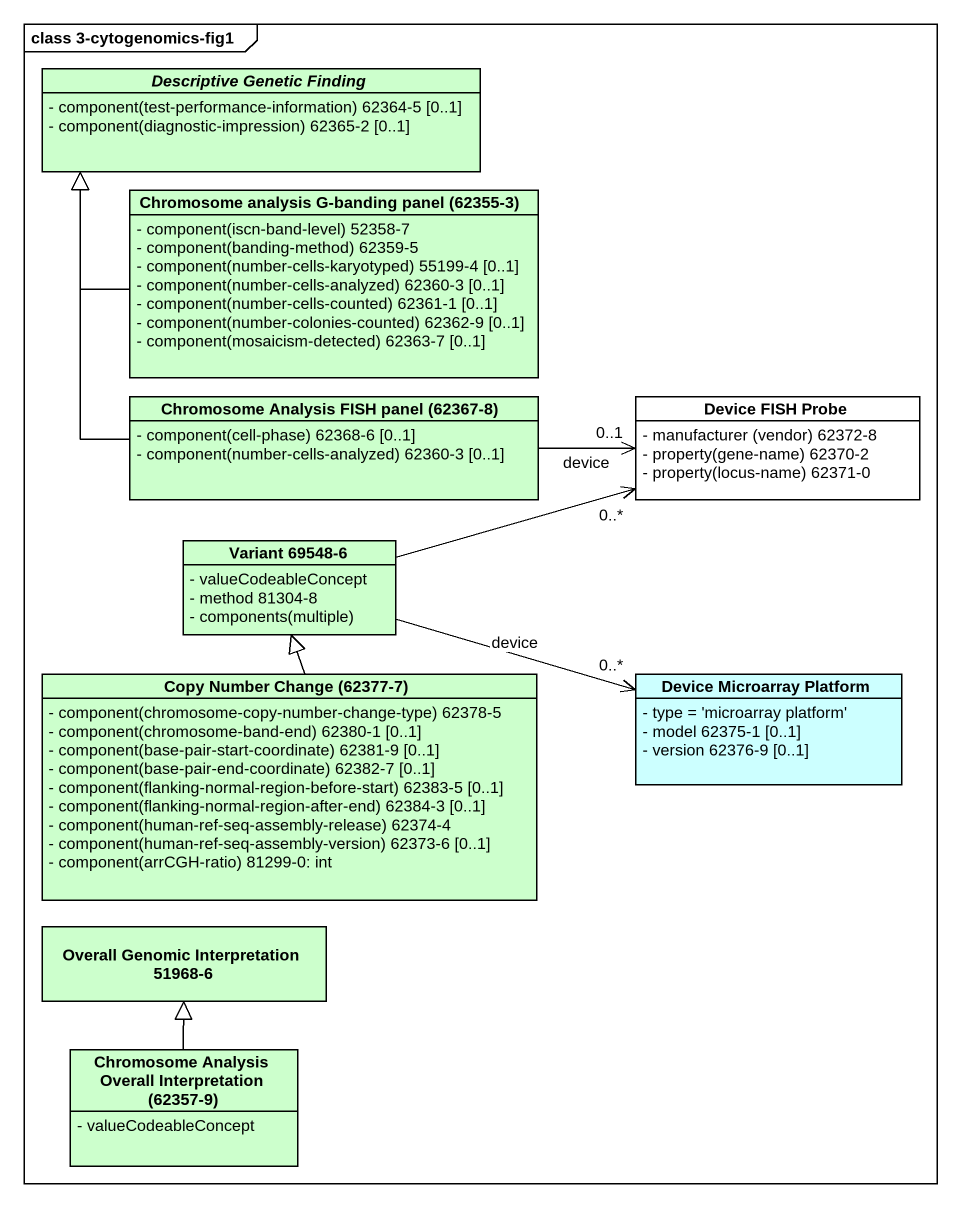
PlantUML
@startuml
mainframe class 3-cytogenomics-fig1
hide circle
hide empty members
skinparam classAttributeIconSize 0
abstract class "Descriptive Genetic Finding" as Descriptive_Genetic_Finding #CCFFCC {
  {field} - component(test-performance-information) 62364-5 [0..1]
  {field} - component(diagnostic-impression) 62365-2 [0..1]
}
class "Chromosome analysis G-banding panel (62355-3)" as Chromosome_analysis_G #CCFFCC {
  {field} - component(iscn-band-level) 52358-7
  {field} - component(banding-method) 62359-5
  {field} - component(number-cells-karyotyped) 55199-4 [0..1]
  {field} - component(number-cells-analyzed) 62360-3 [0..1]
  {field} - component(number-cells-counted) 62361-1 [0..1]
  {field} - component(number-colonies-counted) 62362-9 [0..1]
  {field} - component(mosaicism-detected) 62363-7 [0..1]
}
class "Chromosome Analysis FISH panel (62367-8)" as Chromosome_Analysis_FISH #CCFFCC {
  {field} - component(cell-phase) 62368-6 [0..1]
  {field} - component(number-cells-analyzed) 62360-3 [0..1]
}
class "Device FISH Probe" as Device_FISH_Probe #FFFFFF {
  {field} - manufacturer (vendor) 62372-8
  {field} - property(gene-name) 62370-2
  {field} - property(locus-name) 62371-0
}
class "Variant 69548-6" as Variant_69548_6 #CCFFCC {
  - valueCodeableConcept
  - method 81304-8
  {field} - components(multiple)
}
class "Copy Number Change (62377-7)" as Copy_Number_Change_62377_7 #CCFFCC {
  {field} - component(chromosome-copy-number-change-type) 62378-5
  {field} - component(chromosome-band-end) 62380-1 [0..1]
  {field} - component(base-pair-start-coordinate) 62381-9 [0..1]
  {field} - component(base-pair-end-coordinate) 62382-7 [0..1]
  {field} - component(flanking-normal-region-before-start) 62383-5 [0..1]
  {field} - component(flanking-normal-region-after-end) 62384-3 [0..1]
  {field} - component(human-ref-seq-assembly-release) 62374-4
  {field} - component(human-ref-seq-assembly-version) 62373-6 [0..1]
  {field} - component(arrCGH-ratio) 81299-0: int
}
class "Device Microarray Platform" as Device_Microarray_Platform #CCFFFF {
  - type = 'microarray platform'
  - model 62375-1 [0..1]
  - version 62376-9 [0..1]
}
class "Overall Genomic Interpretation 51968-6" as Overall_Genomic #CCFFCC
class "Chromosome Analysis Overall Interpretation (62357-9)" as Chromosome_Analysis_Overall #CCFFCC {
  - valueCodeableConcept
}
Chromosome_analysis_G -up-|> Descriptive_Genetic_Finding
Chromosome_Analysis_FISH -up-|> Descriptive_Genetic_Finding
Chromosome_Analysis_FISH -right-> "0..1" Device_FISH_Probe : device
Variant_69548_6 -right-> "0..*" Device_FISH_Probe
Variant_69548_6 -right-> "0..*" Device_Microarray_Platform : device
Copy_Number_Change_62377_7 -up-|> Variant_69548_6
Chromosome_Analysis_Overall -up-|> Overall_Genomic
@enduml
